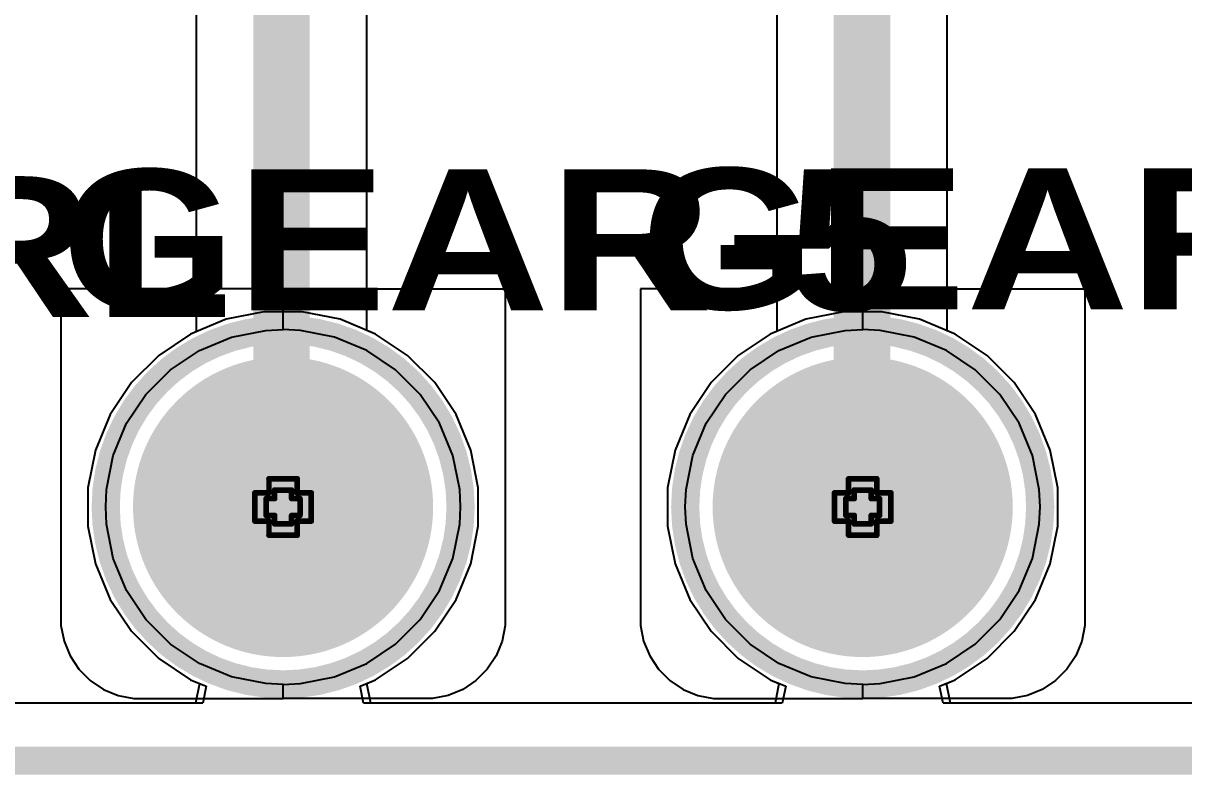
# Model space of a CAD drawing. Header units: inches. Extents: x -5 to 230, y -4 to 159.
# Drawn here: x 46.46 to 56.92, y -3.62 to 3.15 of the extents above; entities that cross this region are included whole.
import ezdxf

# ---------------------------------------------------------------- set-up
doc = ezdxf.new("R2010")
doc.units = ezdxf.units.IN
for name, color, linetype in [('Board Outline', 216, 'Continuous'), ('Bottom Layer', 5, 'Continuous'), ('Bottom Solder', 6, 'Continuous'), ('Drill Drawing', 1, 'Continuous'), ('Layer 1', 16, 'Continuous'), ('Layer 2', 76, 'Continuous'), ('Multi-Layer', 9, 'Continuous'), ('Pad Holes', 156, 'Continuous'), ('Top Layer', 1, 'Continuous'), ('Top Overlay', 2, 'Continuous'), ('Top Solder', 216, 'Continuous')]:
    doc.layers.add(name, color=color, linetype=linetype)
doc.styles.add('Arial Black_Bold', font='', dxfattribs={"height": 0.2})
doc.styles.get('Arial Black_Bold').set_extended_font_data('Arial Black', bold=True)

# ---------------------------------------------------------------- blocks, each defined once
blk = doc.blocks.new('0_5___T____P___8')
at = {"layer": 'Bottom Layer'}
h = blk.add_hatch(color=5, dxfattribs=at)
edge = h.paths.add_edge_path()
edge.add_arc((0, 0), 1.25, 0, 360)
at = {"layer": 'Bottom Solder'}
h = blk.add_hatch(color=6, dxfattribs=at)
edge = h.paths.add_edge_path()
edge.add_arc((0, 0), 1.352, 0, 360)
at = {"layer": 'Layer 1'}
h = blk.add_hatch(color=16, dxfattribs=at)
edge = h.paths.add_edge_path()
edge.add_arc((0, 0), 1.25, 0, 360)
at = {"layer": 'Layer 2'}
h = blk.add_hatch(color=76, dxfattribs=at)
edge = h.paths.add_edge_path()
edge.add_arc((0, 0), 1.25, 0, 360)
at = {"layer": 'Multi-Layer'}
h = blk.add_hatch(color=9, dxfattribs=at)
edge = h.paths.add_edge_path()
edge.add_arc((0, 0), 1.25, 0, 360)
at = {"layer": 'Pad Holes'}
h = blk.add_hatch(color=7, dxfattribs=at)
edge = h.paths.add_edge_path()
edge.add_arc((0, 0), 0.75, 0, 360)
at = {"layer": 'Top Layer'}
h = blk.add_hatch(color=1, dxfattribs=at)
edge = h.paths.add_edge_path()
edge.add_arc((0, 0), 1.25, 0, 360)
at = {"layer": 'Top Solder'}
h = blk.add_hatch(color=216, dxfattribs=at)
edge = h.paths.add_edge_path()
edge.add_arc((0, 0), 1.352, 0, 360)
blk = doc.blocks.new('0_5___T____P___9')
at = {"layer": 'Bottom Layer'}
h = blk.add_hatch(color=5, dxfattribs=at)
edge = h.paths.add_edge_path()
edge.add_arc((0, 0), 1.25, 0, 360)
at = {"layer": 'Bottom Solder'}
h = blk.add_hatch(color=6, dxfattribs=at)
edge = h.paths.add_edge_path()
edge.add_arc((0, 0), 1.352, 0, 360)
at = {"layer": 'Layer 1'}
h = blk.add_hatch(color=16, dxfattribs=at)
edge = h.paths.add_edge_path()
edge.add_arc((0, 0), 1.25, 0, 360)
at = {"layer": 'Layer 2'}
h = blk.add_hatch(color=76, dxfattribs=at)
edge = h.paths.add_edge_path()
edge.add_arc((0, 0), 1.25, 0, 360)
at = {"layer": 'Multi-Layer'}
h = blk.add_hatch(color=9, dxfattribs=at)
edge = h.paths.add_edge_path()
edge.add_arc((0, 0), 1.25, 0, 360)
at = {"layer": 'Pad Holes'}
h = blk.add_hatch(color=7, dxfattribs=at)
edge = h.paths.add_edge_path()
edge.add_arc((0, 0), 0.75, 0, 360)
at = {"layer": 'Top Layer'}
h = blk.add_hatch(color=1, dxfattribs=at)
edge = h.paths.add_edge_path()
edge.add_arc((0, 0), 1.25, 0, 360)
at = {"layer": 'Top Solder'}
h = blk.add_hatch(color=216, dxfattribs=at)
edge = h.paths.add_edge_path()
edge.add_arc((0, 0), 1.352, 0, 360)

msp = doc.modelspace()

# ---------------------------------------------------------------- linework, layer by layer
at = {"layer": 'Board Outline'}
msp.add_lwpolyline([(-0.452, -3.491, 0.254, 0.254, 0), (93.452, -3.491, 0.254, 0.254, 0)], format="xyseb", dxfattribs=at)
at = {"layer": 'Bottom Layer'}
for p, q in [((48.629, 0.553), (48.289, 0.486)), ((48.975, 0.553), (48.629, 0.553)), ((49.315, 0.486), (48.975, 0.553)), ((53.851, 0.553), (53.511, 0.486)), ((54.197, 0.553), (53.851, 0.553)), ((54.537, 0.486), (54.197, 0.553)), ((48.289, 0.486), (47.969, 0.353)), ((49.635, 0.353), (49.315, 0.486)), ((53.511, 0.486), (53.191, 0.353)), ((54.857, 0.353), (54.537, 0.486)), ((47.969, 0.353), (47.682, 0.161)), ((49.923, 0.161), (49.635, 0.353)), ((53.191, 0.353), (52.903, 0.161)), ((55.145, 0.161), (54.857, 0.353)), ((47.682, 0.161), (47.437, -0.084)), ((50.168, -0.084), (49.923, 0.161)), ((52.903, 0.161), (52.659, -0.084)), ((55.39, -0.084), (55.145, 0.161)), ((47.437, -0.084), (47.244, -0.372)), ((50.36, -0.372), (50.168, -0.084)), ((52.659, -0.084), (52.466, -0.372)), ((55.582, -0.372), (55.39, -0.084)), ((47.244, -0.372), (47.112, -0.692)), ((50.493, -0.692), (50.36, -0.372)), ((52.466, -0.372), (52.334, -0.692)), ((55.714, -0.692), (55.582, -0.372)), ((47.112, -0.692), (47.044, -1.032)), ((50.56, -1.032), (50.493, -0.692)), ((52.334, -0.692), (52.266, -1.032)), ((55.782, -1.032), (55.714, -0.692)), ((47.044, -1.032), (47.044, -1.378)), ((50.56, -1.378), (50.56, -1.032)), ((52.266, -1.032), (52.266, -1.378)), ((55.782, -1.378), (55.782, -1.032)), ((47.044, -1.378), (47.112, -1.718)), ((50.493, -1.718), (50.56, -1.378)), ((52.266, -1.378), (52.334, -1.718)), ((55.714, -1.718), (55.782, -1.378)), ((47.112, -1.718), (47.244, -2.038)), ((50.36, -2.038), (50.493, -1.718)), ((52.334, -1.718), (52.466, -2.038)), ((55.582, -2.038), (55.714, -1.718)), ((47.244, -2.038), (47.437, -2.325)), ((50.168, -2.325), (50.36, -2.038)), ((52.466, -2.038), (52.659, -2.325)), ((55.39, -2.325), (55.582, -2.038)), ((47.437, -2.325), (47.682, -2.57)), ((49.923, -2.57), (50.168, -2.325)), ((52.659, -2.325), (52.903, -2.57)), ((55.145, -2.57), (55.39, -2.325)), ((47.682, -2.57), (47.969, -2.763)), ((49.635, -2.763), (49.923, -2.57)), ((52.903, -2.57), (53.191, -2.763)), ((54.857, -2.763), (55.145, -2.57)), ((47.969, -2.763), (48.048, -2.795)), ((48.048, -2.795), (48.012, -2.973)), ((49.557, -2.795), (49.635, -2.763)), ((49.592, -2.973), (49.557, -2.795)), ((53.191, -2.763), (53.269, -2.795)), ((53.269, -2.795), (53.234, -2.973)), ((54.779, -2.795), (54.857, -2.763)), ((54.814, -2.973), (54.779, -2.795)), ((48.012, -2.973), (44.363, -2.973)), ((53.234, -2.973), (49.592, -2.973)), ((58.47, -2.973), (54.814, -2.973))]:
    msp.add_line(p, q, dxfattribs=at)
at = {"layer": 'Drill Drawing'}
for points in [[(48.675, -1.078, 0.0508, 0.0508, 0), (48.675, -0.951, 0.0508, 0.0508, 0)], [(48.675, -0.951, 0.0508, 0.0508, 0), (48.929, -0.951, 0.0508, 0.0508, 0)], [(48.929, -1.078, 0.0508, 0.0508, 0), (48.929, -0.951, 0.0508, 0.0508, 0)], [(53.897, -1.078, 0.0508, 0.0508, 0), (53.897, -0.951, 0.0508, 0.0508, 0)], [(53.897, -0.951, 0.0508, 0.0508, 0), (54.151, -0.951, 0.0508, 0.0508, 0)], [(54.151, -1.078, 0.0508, 0.0508, 0), (54.151, -0.951, 0.0508, 0.0508, 0)], [(48.726, -1.129, 0.0508, 0.0508, 0), (48.726, -1.052, 0.0508, 0.0508, 0)], [(48.726, -1.052, 0.0508, 0.0508, 0), (48.878, -1.052, 0.0508, 0.0508, 0)], [(48.878, -1.129, 0.0508, 0.0508, 0), (48.878, -1.052, 0.0508, 0.0508, 0)], [(53.948, -1.129, 0.0508, 0.0508, 0), (53.948, -1.052, 0.0508, 0.0508, 0)], [(53.948, -1.052, 0.0508, 0.0508, 0), (54.1, -1.052, 0.0508, 0.0508, 0)], [(54.1, -1.129, 0.0508, 0.0508, 0), (54.1, -1.052, 0.0508, 0.0508, 0)], [(48.548, -1.332, 0.0508, 0.0508, 0), (48.548, -1.078, 0.0508, 0.0508, 0)], [(48.548, -1.078, 0.0508, 0.0508, 0), (48.675, -1.078, 0.0508, 0.0508, 0)], [(48.65, -1.281, 0.0508, 0.0508, 0), (48.65, -1.129, 0.0508, 0.0508, 0)], [(48.65, -1.129, 0.0508, 0.0508, 0), (48.726, -1.129, 0.0508, 0.0508, 0)], [(48.878, -1.129, 0.0508, 0.0508, 0), (48.955, -1.129, 0.0508, 0.0508, 0)], [(48.929, -1.078, 0.0508, 0.0508, 0), (49.056, -1.078, 0.0508, 0.0508, 0)], [(48.955, -1.281, 0.0508, 0.0508, 0), (48.955, -1.129, 0.0508, 0.0508, 0)], [(49.056, -1.332, 0.0508, 0.0508, 0), (49.056, -1.078, 0.0508, 0.0508, 0)], [(53.77, -1.332, 0.0508, 0.0508, 0), (53.77, -1.078, 0.0508, 0.0508, 0)], [(53.77, -1.078, 0.0508, 0.0508, 0), (53.897, -1.078, 0.0508, 0.0508, 0)], [(53.872, -1.281, 0.0508, 0.0508, 0), (53.872, -1.129, 0.0508, 0.0508, 0)], [(53.872, -1.129, 0.0508, 0.0508, 0), (53.948, -1.129, 0.0508, 0.0508, 0)], [(54.1, -1.129, 0.0508, 0.0508, 0), (54.176, -1.129, 0.0508, 0.0508, 0)], [(54.151, -1.078, 0.0508, 0.0508, 0), (54.278, -1.078, 0.0508, 0.0508, 0)], [(54.176, -1.281, 0.0508, 0.0508, 0), (54.176, -1.129, 0.0508, 0.0508, 0)], [(54.278, -1.332, 0.0508, 0.0508, 0), (54.278, -1.078, 0.0508, 0.0508, 0)], [(48.548, -1.332, 0.0508, 0.0508, 0), (48.675, -1.332, 0.0508, 0.0508, 0)], [(48.65, -1.281, 0.0508, 0.0508, 0), (48.726, -1.281, 0.0508, 0.0508, 0)], [(48.675, -1.459, 0.0508, 0.0508, 0), (48.675, -1.332, 0.0508, 0.0508, 0)], [(48.726, -1.357, 0.0508, 0.0508, 0), (48.726, -1.281, 0.0508, 0.0508, 0)], [(48.726, -1.357, 0.0508, 0.0508, 0), (48.878, -1.357, 0.0508, 0.0508, 0)], [(48.878, -1.281, 0.0508, 0.0508, 0), (48.955, -1.281, 0.0508, 0.0508, 0)], [(48.878, -1.357, 0.0508, 0.0508, 0), (48.878, -1.281, 0.0508, 0.0508, 0)], [(48.929, -1.332, 0.0508, 0.0508, 0), (49.056, -1.332, 0.0508, 0.0508, 0)], [(48.929, -1.459, 0.0508, 0.0508, 0), (48.929, -1.332, 0.0508, 0.0508, 0)], [(53.77, -1.332, 0.0508, 0.0508, 0), (53.897, -1.332, 0.0508, 0.0508, 0)], [(53.872, -1.281, 0.0508, 0.0508, 0), (53.948, -1.281, 0.0508, 0.0508, 0)], [(53.897, -1.459, 0.0508, 0.0508, 0), (53.897, -1.332, 0.0508, 0.0508, 0)], [(53.948, -1.357, 0.0508, 0.0508, 0), (53.948, -1.281, 0.0508, 0.0508, 0)], [(53.948, -1.357, 0.0508, 0.0508, 0), (54.1, -1.357, 0.0508, 0.0508, 0)], [(54.1, -1.281, 0.0508, 0.0508, 0), (54.176, -1.281, 0.0508, 0.0508, 0)], [(54.1, -1.357, 0.0508, 0.0508, 0), (54.1, -1.281, 0.0508, 0.0508, 0)], [(54.151, -1.332, 0.0508, 0.0508, 0), (54.278, -1.332, 0.0508, 0.0508, 0)], [(54.151, -1.459, 0.0508, 0.0508, 0), (54.151, -1.332, 0.0508, 0.0508, 0)], [(48.675, -1.459, 0.0508, 0.0508, 0), (48.929, -1.459, 0.0508, 0.0508, 0)], [(53.897, -1.459, 0.0508, 0.0508, 0), (54.151, -1.459, 0.0508, 0.0508, 0)]]:
    msp.add_lwpolyline(points, format="xyseb", dxfattribs=at)
for points in [[(48.662, -0.951, 0.0254, 0.0254, 1), (48.688, -0.951, 0.0254, 0.0254, 1)], [(48.662, -0.951, 0.0254, 0.0254, 1), (48.688, -0.951, 0.0254, 0.0254, 1)], [(48.916, -0.951, 0.0254, 0.0254, 1), (48.942, -0.951, 0.0254, 0.0254, 1)], [(48.916, -0.951, 0.0254, 0.0254, 1), (48.942, -0.951, 0.0254, 0.0254, 1)], [(53.884, -0.951, 0.0254, 0.0254, 1), (53.91, -0.951, 0.0254, 0.0254, 1)], [(53.884, -0.951, 0.0254, 0.0254, 1), (53.91, -0.951, 0.0254, 0.0254, 1)], [(54.138, -0.951, 0.0254, 0.0254, 1), (54.164, -0.951, 0.0254, 0.0254, 1)], [(54.138, -0.951, 0.0254, 0.0254, 1), (54.164, -0.951, 0.0254, 0.0254, 1)], [(48.713, -1.052, 0.0254, 0.0254, 1), (48.739, -1.052, 0.0254, 0.0254, 1)], [(48.713, -1.052, 0.0254, 0.0254, 1), (48.739, -1.052, 0.0254, 0.0254, 1)], [(48.866, -1.052, 0.0254, 0.0254, 1), (48.891, -1.052, 0.0254, 0.0254, 1)], [(48.866, -1.052, 0.0254, 0.0254, 1), (48.891, -1.052, 0.0254, 0.0254, 1)], [(53.935, -1.052, 0.0254, 0.0254, 1), (53.961, -1.052, 0.0254, 0.0254, 1)], [(53.935, -1.052, 0.0254, 0.0254, 1), (53.961, -1.052, 0.0254, 0.0254, 1)], [(54.088, -1.052, 0.0254, 0.0254, 1), (54.113, -1.052, 0.0254, 0.0254, 1)], [(54.088, -1.052, 0.0254, 0.0254, 1), (54.113, -1.052, 0.0254, 0.0254, 1)], [(48.535, -1.078, 0.0254, 0.0254, 1), (48.561, -1.078, 0.0254, 0.0254, 1)], [(48.535, -1.078, 0.0254, 0.0254, 1), (48.561, -1.078, 0.0254, 0.0254, 1)], [(48.637, -1.129, 0.0254, 0.0254, 1), (48.662, -1.129, 0.0254, 0.0254, 1)], [(48.637, -1.129, 0.0254, 0.0254, 1), (48.662, -1.129, 0.0254, 0.0254, 1)], [(48.662, -1.078, 0.0254, 0.0254, 1), (48.688, -1.078, 0.0254, 0.0254, 1)], [(48.662, -1.078, 0.0254, 0.0254, 1), (48.688, -1.078, 0.0254, 0.0254, 1)], [(48.713, -1.129, 0.0254, 0.0254, 1), (48.739, -1.129, 0.0254, 0.0254, 1)], [(48.713, -1.129, 0.0254, 0.0254, 1), (48.739, -1.129, 0.0254, 0.0254, 1)], [(48.866, -1.129, 0.0254, 0.0254, 1), (48.891, -1.129, 0.0254, 0.0254, 1)], [(48.866, -1.129, 0.0254, 0.0254, 1), (48.891, -1.129, 0.0254, 0.0254, 1)], [(48.916, -1.078, 0.0254, 0.0254, 1), (48.942, -1.078, 0.0254, 0.0254, 1)], [(48.916, -1.078, 0.0254, 0.0254, 1), (48.942, -1.078, 0.0254, 0.0254, 1)], [(48.942, -1.129, 0.0254, 0.0254, 1), (48.967, -1.129, 0.0254, 0.0254, 1)], [(48.942, -1.129, 0.0254, 0.0254, 1), (48.967, -1.129, 0.0254, 0.0254, 1)], [(49.043, -1.078, 0.0254, 0.0254, 1), (49.069, -1.078, 0.0254, 0.0254, 1)], [(49.043, -1.078, 0.0254, 0.0254, 1), (49.069, -1.078, 0.0254, 0.0254, 1)], [(53.757, -1.078, 0.0254, 0.0254, 1), (53.783, -1.078, 0.0254, 0.0254, 1)], [(53.757, -1.078, 0.0254, 0.0254, 1), (53.783, -1.078, 0.0254, 0.0254, 1)], [(53.859, -1.129, 0.0254, 0.0254, 1), (53.884, -1.129, 0.0254, 0.0254, 1)], [(53.859, -1.129, 0.0254, 0.0254, 1), (53.884, -1.129, 0.0254, 0.0254, 1)], [(53.884, -1.078, 0.0254, 0.0254, 1), (53.91, -1.078, 0.0254, 0.0254, 1)], [(53.884, -1.078, 0.0254, 0.0254, 1), (53.91, -1.078, 0.0254, 0.0254, 1)], [(53.935, -1.129, 0.0254, 0.0254, 1), (53.961, -1.129, 0.0254, 0.0254, 1)], [(53.935, -1.129, 0.0254, 0.0254, 1), (53.961, -1.129, 0.0254, 0.0254, 1)], [(54.088, -1.129, 0.0254, 0.0254, 1), (54.113, -1.129, 0.0254, 0.0254, 1)], [(54.088, -1.129, 0.0254, 0.0254, 1), (54.113, -1.129, 0.0254, 0.0254, 1)], [(54.138, -1.078, 0.0254, 0.0254, 1), (54.164, -1.078, 0.0254, 0.0254, 1)], [(54.138, -1.078, 0.0254, 0.0254, 1), (54.164, -1.078, 0.0254, 0.0254, 1)], [(54.164, -1.129, 0.0254, 0.0254, 1), (54.189, -1.129, 0.0254, 0.0254, 1)], [(54.164, -1.129, 0.0254, 0.0254, 1), (54.189, -1.129, 0.0254, 0.0254, 1)], [(54.265, -1.078, 0.0254, 0.0254, 1), (54.291, -1.078, 0.0254, 0.0254, 1)], [(54.265, -1.078, 0.0254, 0.0254, 1), (54.291, -1.078, 0.0254, 0.0254, 1)], [(48.535, -1.332, 0.0254, 0.0254, 1), (48.561, -1.332, 0.0254, 0.0254, 1)], [(48.535, -1.332, 0.0254, 0.0254, 1), (48.561, -1.332, 0.0254, 0.0254, 1)], [(48.637, -1.281, 0.0254, 0.0254, 1), (48.662, -1.281, 0.0254, 0.0254, 1)], [(48.637, -1.281, 0.0254, 0.0254, 1), (48.662, -1.281, 0.0254, 0.0254, 1)], [(48.662, -1.332, 0.0254, 0.0254, 1), (48.688, -1.332, 0.0254, 0.0254, 1)], [(48.662, -1.332, 0.0254, 0.0254, 1), (48.688, -1.332, 0.0254, 0.0254, 1)], [(48.713, -1.281, 0.0254, 0.0254, 1), (48.739, -1.281, 0.0254, 0.0254, 1)], [(48.713, -1.281, 0.0254, 0.0254, 1), (48.739, -1.281, 0.0254, 0.0254, 1)], [(48.713, -1.357, 0.0254, 0.0254, 1), (48.739, -1.357, 0.0254, 0.0254, 1)], [(48.713, -1.357, 0.0254, 0.0254, 1), (48.739, -1.357, 0.0254, 0.0254, 1)], [(48.866, -1.281, 0.0254, 0.0254, 1), (48.891, -1.281, 0.0254, 0.0254, 1)], [(48.866, -1.281, 0.0254, 0.0254, 1), (48.891, -1.281, 0.0254, 0.0254, 1)], [(48.866, -1.357, 0.0254, 0.0254, 1), (48.891, -1.357, 0.0254, 0.0254, 1)], [(48.866, -1.357, 0.0254, 0.0254, 1), (48.891, -1.357, 0.0254, 0.0254, 1)], [(48.916, -1.332, 0.0254, 0.0254, 1), (48.942, -1.332, 0.0254, 0.0254, 1)], [(48.916, -1.332, 0.0254, 0.0254, 1), (48.942, -1.332, 0.0254, 0.0254, 1)], [(48.942, -1.281, 0.0254, 0.0254, 1), (48.967, -1.281, 0.0254, 0.0254, 1)], [(48.942, -1.281, 0.0254, 0.0254, 1), (48.967, -1.281, 0.0254, 0.0254, 1)], [(49.043, -1.332, 0.0254, 0.0254, 1), (49.069, -1.332, 0.0254, 0.0254, 1)], [(49.043, -1.332, 0.0254, 0.0254, 1), (49.069, -1.332, 0.0254, 0.0254, 1)], [(53.757, -1.332, 0.0254, 0.0254, 1), (53.783, -1.332, 0.0254, 0.0254, 1)], [(53.757, -1.332, 0.0254, 0.0254, 1), (53.783, -1.332, 0.0254, 0.0254, 1)], [(53.859, -1.281, 0.0254, 0.0254, 1), (53.884, -1.281, 0.0254, 0.0254, 1)], [(53.859, -1.281, 0.0254, 0.0254, 1), (53.884, -1.281, 0.0254, 0.0254, 1)], [(53.884, -1.332, 0.0254, 0.0254, 1), (53.91, -1.332, 0.0254, 0.0254, 1)], [(53.884, -1.332, 0.0254, 0.0254, 1), (53.91, -1.332, 0.0254, 0.0254, 1)], [(53.935, -1.281, 0.0254, 0.0254, 1), (53.961, -1.281, 0.0254, 0.0254, 1)], [(53.935, -1.281, 0.0254, 0.0254, 1), (53.961, -1.281, 0.0254, 0.0254, 1)], [(53.935, -1.357, 0.0254, 0.0254, 1), (53.961, -1.357, 0.0254, 0.0254, 1)], [(53.935, -1.357, 0.0254, 0.0254, 1), (53.961, -1.357, 0.0254, 0.0254, 1)], [(54.088, -1.281, 0.0254, 0.0254, 1), (54.113, -1.281, 0.0254, 0.0254, 1)], [(54.088, -1.281, 0.0254, 0.0254, 1), (54.113, -1.281, 0.0254, 0.0254, 1)], [(54.088, -1.357, 0.0254, 0.0254, 1), (54.113, -1.357, 0.0254, 0.0254, 1)], [(54.088, -1.357, 0.0254, 0.0254, 1), (54.113, -1.357, 0.0254, 0.0254, 1)], [(54.138, -1.332, 0.0254, 0.0254, 1), (54.164, -1.332, 0.0254, 0.0254, 1)], [(54.138, -1.332, 0.0254, 0.0254, 1), (54.164, -1.332, 0.0254, 0.0254, 1)], [(54.164, -1.281, 0.0254, 0.0254, 1), (54.189, -1.281, 0.0254, 0.0254, 1)], [(54.164, -1.281, 0.0254, 0.0254, 1), (54.189, -1.281, 0.0254, 0.0254, 1)], [(54.265, -1.332, 0.0254, 0.0254, 1), (54.291, -1.332, 0.0254, 0.0254, 1)], [(54.265, -1.332, 0.0254, 0.0254, 1), (54.291, -1.332, 0.0254, 0.0254, 1)], [(48.662, -1.459, 0.0254, 0.0254, 1), (48.688, -1.459, 0.0254, 0.0254, 1)], [(48.662, -1.459, 0.0254, 0.0254, 1), (48.688, -1.459, 0.0254, 0.0254, 1)], [(48.916, -1.459, 0.0254, 0.0254, 1), (48.942, -1.459, 0.0254, 0.0254, 1)], [(48.916, -1.459, 0.0254, 0.0254, 1), (48.942, -1.459, 0.0254, 0.0254, 1)], [(53.884, -1.459, 0.0254, 0.0254, 1), (53.91, -1.459, 0.0254, 0.0254, 1)], [(53.884, -1.459, 0.0254, 0.0254, 1), (53.91, -1.459, 0.0254, 0.0254, 1)], [(54.138, -1.459, 0.0254, 0.0254, 1), (54.164, -1.459, 0.0254, 0.0254, 1)], [(54.138, -1.459, 0.0254, 0.0254, 1), (54.164, -1.459, 0.0254, 0.0254, 1)]]:
    msp.add_lwpolyline(points, format="xyseb", close=True, dxfattribs=at)
at = {"layer": 'Layer 1'}
for p, q in [((48.629, 0.553), (48.289, 0.486)), ((48.975, 0.553), (48.629, 0.553)), ((49.315, 0.486), (48.975, 0.553)), ((53.851, 0.553), (53.511, 0.486)), ((54.197, 0.553), (53.851, 0.553)), ((54.537, 0.486), (54.197, 0.553)), ((48.289, 0.486), (47.969, 0.353)), ((49.635, 0.353), (49.315, 0.486)), ((53.511, 0.486), (53.191, 0.353)), ((54.857, 0.353), (54.537, 0.486)), ((47.969, 0.353), (47.682, 0.161)), ((49.923, 0.161), (49.635, 0.353)), ((53.191, 0.353), (52.903, 0.161)), ((55.145, 0.161), (54.857, 0.353)), ((47.682, 0.161), (47.437, -0.084)), ((50.168, -0.084), (49.923, 0.161)), ((52.903, 0.161), (52.659, -0.084)), ((55.39, -0.084), (55.145, 0.161)), ((47.437, -0.084), (47.244, -0.372)), ((50.36, -0.372), (50.168, -0.084)), ((52.659, -0.084), (52.466, -0.372)), ((55.582, -0.372), (55.39, -0.084)), ((47.244, -0.372), (47.112, -0.692)), ((50.493, -0.692), (50.36, -0.372)), ((52.466, -0.372), (52.334, -0.692)), ((55.714, -0.692), (55.582, -0.372)), ((47.112, -0.692), (47.044, -1.032)), ((50.56, -1.032), (50.493, -0.692)), ((52.334, -0.692), (52.266, -1.032)), ((55.782, -1.032), (55.714, -0.692)), ((47.044, -1.032), (47.044, -1.378)), ((50.56, -1.378), (50.56, -1.032)), ((52.266, -1.032), (52.266, -1.378)), ((55.782, -1.378), (55.782, -1.032)), ((47.044, -1.378), (47.112, -1.718)), ((50.493, -1.718), (50.56, -1.378)), ((52.266, -1.378), (52.334, -1.718)), ((55.714, -1.718), (55.782, -1.378)), ((47.112, -1.718), (47.244, -2.038)), ((50.36, -2.038), (50.493, -1.718)), ((52.334, -1.718), (52.466, -2.038)), ((55.582, -2.038), (55.714, -1.718)), ((47.244, -2.038), (47.437, -2.325)), ((50.168, -2.325), (50.36, -2.038)), ((52.466, -2.038), (52.659, -2.325)), ((55.39, -2.325), (55.582, -2.038)), ((47.437, -2.325), (47.682, -2.57)), ((49.923, -2.57), (50.168, -2.325)), ((52.659, -2.325), (52.903, -2.57)), ((55.145, -2.57), (55.39, -2.325)), ((47.682, -2.57), (47.969, -2.763)), ((49.635, -2.763), (49.923, -2.57)), ((52.903, -2.57), (53.191, -2.763)), ((54.857, -2.763), (55.145, -2.57)), ((47.969, -2.763), (48.048, -2.795)), ((48.048, -2.795), (48.012, -2.973)), ((49.557, -2.795), (49.635, -2.763)), ((49.592, -2.973), (49.557, -2.795)), ((53.191, -2.763), (53.269, -2.795)), ((53.269, -2.795), (53.234, -2.973)), ((54.779, -2.795), (54.857, -2.763)), ((54.814, -2.973), (54.779, -2.795)), ((48.012, -2.973), (44.363, -2.973)), ((53.234, -2.973), (49.592, -2.973)), ((58.47, -2.973), (54.814, -2.973))]:
    msp.add_line(p, q, dxfattribs=at)
at = {"layer": 'Layer 2'}
for p, q in [((48.629, 0.553), (48.289, 0.486)), ((48.975, 0.553), (48.629, 0.553)), ((49.315, 0.486), (48.975, 0.553)), ((53.851, 0.553), (53.511, 0.486)), ((54.197, 0.553), (53.851, 0.553)), ((54.537, 0.486), (54.197, 0.553)), ((48.289, 0.486), (47.969, 0.353)), ((49.635, 0.353), (49.315, 0.486)), ((53.511, 0.486), (53.191, 0.353)), ((54.857, 0.353), (54.537, 0.486)), ((47.969, 0.353), (47.682, 0.161)), ((49.923, 0.161), (49.635, 0.353)), ((53.191, 0.353), (52.903, 0.161)), ((55.145, 0.161), (54.857, 0.353)), ((47.682, 0.161), (47.437, -0.084)), ((50.168, -0.084), (49.923, 0.161)), ((52.903, 0.161), (52.659, -0.084)), ((55.39, -0.084), (55.145, 0.161)), ((47.437, -0.084), (47.244, -0.372)), ((50.36, -0.372), (50.168, -0.084)), ((52.659, -0.084), (52.466, -0.372)), ((55.582, -0.372), (55.39, -0.084)), ((47.244, -0.372), (47.112, -0.692)), ((50.493, -0.692), (50.36, -0.372)), ((52.466, -0.372), (52.334, -0.692)), ((55.714, -0.692), (55.582, -0.372)), ((47.112, -0.692), (47.044, -1.032)), ((50.56, -1.032), (50.493, -0.692)), ((52.334, -0.692), (52.266, -1.032)), ((55.782, -1.032), (55.714, -0.692)), ((47.044, -1.032), (47.044, -1.378)), ((50.56, -1.378), (50.56, -1.032)), ((52.266, -1.032), (52.266, -1.378)), ((55.782, -1.378), (55.782, -1.032)), ((47.044, -1.378), (47.112, -1.718)), ((50.493, -1.718), (50.56, -1.378)), ((52.266, -1.378), (52.334, -1.718)), ((55.714, -1.718), (55.782, -1.378)), ((47.112, -1.718), (47.244, -2.038)), ((50.36, -2.038), (50.493, -1.718)), ((52.334, -1.718), (52.466, -2.038)), ((55.582, -2.038), (55.714, -1.718)), ((47.244, -2.038), (47.437, -2.325)), ((50.168, -2.325), (50.36, -2.038)), ((52.466, -2.038), (52.659, -2.325)), ((55.39, -2.325), (55.582, -2.038)), ((47.437, -2.325), (47.682, -2.57)), ((49.923, -2.57), (50.168, -2.325)), ((52.659, -2.325), (52.903, -2.57)), ((55.145, -2.57), (55.39, -2.325)), ((47.682, -2.57), (47.969, -2.763)), ((49.635, -2.763), (49.923, -2.57)), ((52.903, -2.57), (53.191, -2.763)), ((54.857, -2.763), (55.145, -2.57)), ((47.969, -2.763), (48.048, -2.795)), ((48.048, -2.795), (48.012, -2.973)), ((49.557, -2.795), (49.635, -2.763)), ((49.592, -2.973), (49.557, -2.795)), ((53.191, -2.763), (53.269, -2.795)), ((53.269, -2.795), (53.234, -2.973)), ((54.779, -2.795), (54.857, -2.763)), ((54.814, -2.973), (54.779, -2.795)), ((48.012, -2.973), (44.363, -2.973)), ((53.234, -2.973), (49.592, -2.973)), ((58.47, -2.973), (54.814, -2.973))]:
    msp.add_line(p, q, dxfattribs=at)
at = {"layer": 'Top Layer'}
for p, q in [((48.02, 7.826), (48.02, 0.374)), ((49.557, 0.385), (49.557, 7.826)), ((53.249, 7.826), (53.249, 0.377)), ((54.786, 0.382), (54.786, 7.826)), ((47.969, 0.353), (47.682, 0.161)), ((48.02, 0.374), (47.969, 0.353)), ((49.635, 0.353), (49.557, 0.385)), ((49.923, 0.161), (49.635, 0.353)), ((53.191, 0.353), (52.903, 0.161)), ((53.249, 0.377), (53.191, 0.353)), ((54.857, 0.353), (54.786, 0.382)), ((55.145, 0.161), (54.857, 0.353)), ((47.682, 0.161), (47.437, -0.084)), ((50.168, -0.084), (49.923, 0.161)), ((52.903, 0.161), (52.659, -0.084)), ((55.39, -0.084), (55.145, 0.161)), ((47.437, -0.084), (47.244, -0.372)), ((50.36, -0.372), (50.168, -0.084)), ((52.659, -0.084), (52.466, -0.372)), ((55.582, -0.372), (55.39, -0.084)), ((47.244, -0.372), (47.112, -0.692)), ((50.493, -0.692), (50.36, -0.372)), ((52.466, -0.372), (52.334, -0.692)), ((55.714, -0.692), (55.582, -0.372)), ((47.112, -0.692), (47.044, -1.032)), ((50.56, -1.032), (50.493, -0.692)), ((52.334, -0.692), (52.266, -1.032)), ((55.782, -1.032), (55.714, -0.692)), ((47.044, -1.032), (47.044, -1.378)), ((50.56, -1.378), (50.56, -1.032)), ((52.266, -1.032), (52.266, -1.378)), ((55.782, -1.378), (55.782, -1.032)), ((47.044, -1.378), (47.112, -1.718)), ((50.493, -1.718), (50.56, -1.378)), ((52.266, -1.378), (52.334, -1.718)), ((55.714, -1.718), (55.782, -1.378)), ((47.112, -1.718), (47.244, -2.038)), ((50.36, -2.038), (50.493, -1.718)), ((52.334, -1.718), (52.466, -2.038)), ((55.582, -2.038), (55.714, -1.718)), ((47.244, -2.038), (47.437, -2.325)), ((50.168, -2.325), (50.36, -2.038)), ((52.466, -2.038), (52.659, -2.325)), ((55.39, -2.325), (55.582, -2.038)), ((47.437, -2.325), (47.682, -2.57)), ((49.923, -2.57), (50.168, -2.325)), ((52.659, -2.325), (52.903, -2.57)), ((55.145, -2.57), (55.39, -2.325)), ((47.682, -2.57), (47.969, -2.763)), ((49.635, -2.763), (49.923, -2.57)), ((52.903, -2.57), (53.191, -2.763)), ((54.857, -2.763), (55.145, -2.57)), ((47.969, -2.763), (48.109, -2.82)), ((48.109, -2.82), (48.079, -2.973)), ((49.495, -2.82), (49.635, -2.763)), ((49.526, -2.973), (49.495, -2.82)), ((53.191, -2.763), (53.331, -2.82)), ((53.331, -2.82), (53.3, -2.973)), ((54.717, -2.82), (54.857, -2.763)), ((54.748, -2.973), (54.717, -2.82)), ((48.079, -2.973), (44.297, -2.973)), ((53.3, -2.973), (49.526, -2.973)), ((58.536, -2.973), (54.748, -2.973))]:
    msp.add_line(p, q, dxfattribs=at)
for points in [[(48.789, -1.191, 0.508, 0.508, 0), (48.789, 8.796, 0.508, 0.508, 0)], [(54.018, -1.191, 0.508, 0.508, 0), (54.018, 8.796, 0.508, 0.508, 0)]]:
    msp.add_lwpolyline(points, format="xyseb", dxfattribs=at)
for points in [[(48.662, -1.191, 0.254, 0.254, 1), (48.916, -1.191, 0.254, 0.254, 1)], [(53.891, -1.191, 0.254, 0.254, 1), (54.145, -1.191, 0.254, 0.254, 1)]]:
    msp.add_lwpolyline(points, format="xyseb", close=True, dxfattribs=at)
at = {"layer": 'Top Overlay'}
for p, q in [((48.802, 0.76), (46.801, 0.76)), ((46.801, 0.76), (46.801, -2.202)), ((48.802, 0.394), (48.802, 0.76)), ((48.802, 0.76), (50.804, 0.76)), ((48.802, 0.394), (48.802, 0.76)), ((50.804, 0.76), (50.804, -2.202)), ((54.024, 0.76), (52.022, 0.76)), ((52.022, 0.76), (52.022, -2.202)), ((54.024, 0.394), (54.024, 0.76)), ((54.024, 0.76), (56.026, 0.76)), ((54.024, 0.394), (54.024, 0.76)), ((56.026, 0.76), (56.026, -2.202)), ((48.049, 0.205), (48.338, 0.325)), ((48.338, 0.325), (48.646, 0.386)), ((48.646, 0.386), (48.802, 0.394)), ((48.959, 0.386), (48.802, 0.394)), ((48.802, 0.394), (48.802, 0.394)), ((48.802, 0.394), (48.802, 0.394)), ((49.266, 0.325), (48.959, 0.386)), ((49.556, 0.205), (49.266, 0.325)), ((53.27, 0.205), (53.56, 0.325)), ((53.56, 0.325), (53.867, 0.386)), ((53.867, 0.386), (54.024, 0.394)), ((54.181, 0.386), (54.024, 0.394)), ((54.024, 0.394), (54.024, 0.394)), ((54.024, 0.394), (54.024, 0.394)), ((54.488, 0.325), (54.181, 0.386)), ((54.778, 0.205), (54.488, 0.325)), ((47.788, 0.031), (48.049, 0.205)), ((49.816, 0.031), (49.556, 0.205)), ((53.01, 0.031), (53.27, 0.205)), ((55.038, 0.031), (54.778, 0.205)), ((47.566, -0.191), (47.788, 0.031)), ((50.038, -0.191), (49.816, 0.031)), ((52.788, -0.191), (53.01, 0.031)), ((55.26, -0.191), (55.038, 0.031)), ((47.392, -0.451), (47.566, -0.191)), ((50.212, -0.451), (50.038, -0.191)), ((52.614, -0.451), (52.788, -0.191)), ((55.434, -0.451), (55.26, -0.191)), ((47.272, -0.741), (47.392, -0.451)), ((50.332, -0.741), (50.212, -0.451)), ((52.494, -0.741), (52.614, -0.451)), ((55.554, -0.741), (55.434, -0.451)), ((47.211, -1.048), (47.272, -0.741)), ((50.393, -1.048), (50.332, -0.741)), ((52.433, -1.048), (52.494, -0.741)), ((55.615, -1.048), (55.554, -0.741)), ((47.204, -1.205), (47.211, -1.048)), ((50.401, -1.205), (50.393, -1.048)), ((52.425, -1.205), (52.433, -1.048)), ((55.623, -1.205), (55.615, -1.048)), ((47.211, -1.361), (47.204, -1.205)), ((50.393, -1.361), (50.401, -1.205)), ((50.401, -1.205), (50.401, -1.205)), ((52.433, -1.361), (52.425, -1.205)), ((55.615, -1.361), (55.623, -1.205)), ((55.623, -1.205), (55.623, -1.205)), ((47.272, -1.669), (47.211, -1.361)), ((50.332, -1.669), (50.393, -1.361)), ((52.494, -1.669), (52.433, -1.361)), ((55.554, -1.669), (55.615, -1.361)), ((47.392, -1.958), (47.272, -1.669)), ((50.212, -1.958), (50.332, -1.669)), ((52.614, -1.958), (52.494, -1.669)), ((55.434, -1.958), (55.554, -1.669)), ((47.566, -2.219), (47.392, -1.958)), ((50.038, -2.219), (50.212, -1.958)), ((52.788, -2.219), (52.614, -1.958)), ((55.26, -2.219), (55.434, -1.958)), ((46.801, -2.202), (46.801, -2.274)), ((46.801, -2.274), (46.829, -2.414)), ((47.788, -2.441), (47.566, -2.219)), ((49.816, -2.441), (50.038, -2.219)), ((50.804, -2.274), (50.776, -2.414)), ((50.804, -2.202), (50.804, -2.274)), ((52.022, -2.202), (52.022, -2.274)), ((52.022, -2.274), (52.05, -2.414)), ((53.01, -2.441), (52.788, -2.219)), ((55.038, -2.441), (55.26, -2.219)), ((56.026, -2.274), (55.998, -2.414)), ((56.026, -2.202), (56.026, -2.274)), ((46.829, -2.414), (46.884, -2.547)), ((48.049, -2.615), (47.788, -2.441)), ((49.556, -2.615), (49.816, -2.441)), ((50.776, -2.414), (50.721, -2.547)), ((52.05, -2.414), (52.105, -2.547)), ((53.27, -2.615), (53.01, -2.441)), ((54.778, -2.615), (55.038, -2.441)), ((55.998, -2.414), (55.943, -2.547)), ((46.884, -2.547), (46.963, -2.666)), ((50.721, -2.547), (50.641, -2.666)), ((52.105, -2.547), (52.185, -2.666)), ((55.943, -2.547), (55.863, -2.666)), ((46.963, -2.666), (47.065, -2.768)), ((48.338, -2.735), (48.049, -2.615)), ((49.266, -2.735), (49.556, -2.615)), ((50.641, -2.666), (50.54, -2.768)), ((52.185, -2.666), (52.287, -2.768)), ((53.56, -2.735), (53.27, -2.615)), ((54.488, -2.735), (54.778, -2.615)), ((55.863, -2.666), (55.761, -2.768)), ((47.065, -2.768), (47.184, -2.848)), ((48.646, -2.796), (48.338, -2.735)), ((48.802, -2.803), (48.646, -2.796)), ((48.802, -2.803), (48.959, -2.796)), ((48.802, -2.93), (48.802, -2.803)), ((48.802, -2.93), (48.802, -2.803)), ((48.959, -2.796), (49.266, -2.735)), ((50.54, -2.768), (50.42, -2.848)), ((52.287, -2.768), (52.406, -2.848)), ((53.867, -2.796), (53.56, -2.735)), ((54.024, -2.803), (53.867, -2.796)), ((54.024, -2.803), (54.181, -2.796)), ((54.024, -2.93), (54.024, -2.803)), ((54.024, -2.93), (54.024, -2.803)), ((54.181, -2.796), (54.488, -2.735)), ((55.761, -2.768), (55.642, -2.848)), ((47.184, -2.848), (47.317, -2.902)), ((47.317, -2.902), (47.458, -2.93)), ((50.288, -2.902), (50.147, -2.93)), ((50.42, -2.848), (50.288, -2.902)), ((52.406, -2.848), (52.539, -2.902)), ((52.539, -2.902), (52.679, -2.93)), ((55.509, -2.902), (55.369, -2.93)), ((55.642, -2.848), (55.509, -2.902)), ((47.458, -2.93), (47.529, -2.93)), ((47.529, -2.93), (47.529, -2.93)), ((47.529, -2.93), (48.802, -2.93)), ((50.075, -2.93), (48.802, -2.93)), ((50.147, -2.93), (50.075, -2.93)), ((50.075, -2.93), (50.075, -2.93)), ((52.679, -2.93), (52.751, -2.93)), ((52.751, -2.93), (52.751, -2.93)), ((52.751, -2.93), (54.024, -2.93)), ((55.297, -2.93), (54.024, -2.93)), ((55.369, -2.93), (55.297, -2.93)), ((55.297, -2.93), (55.297, -2.93))]:
    msp.add_line(p, q, dxfattribs=at)
for points in [[(50.401, -1.205, 0.254, 0.254, 1), (47.204, -1.205, 0.254, 0.254, 1)], [(55.623, -1.205, 0.254, 0.254, 1), (52.425, -1.205, 0.254, 0.254, 1)], [(47.14, -1.205, 0.127, 0.127, 1), (47.267, -1.205, 0.127, 0.127, 1)], [(50.337, -1.205, 0.127, 0.127, 1), (50.464, -1.205, 0.127, 0.127, 1)], [(52.362, -1.205, 0.127, 0.127, 1), (52.489, -1.205, 0.127, 0.127, 1)], [(55.559, -1.205, 0.127, 0.127, 1), (55.686, -1.205, 0.127, 0.127, 1)]]:
    msp.add_lwpolyline(points, format="xyseb", close=True, dxfattribs=at)

# ---------------------------------------------------------------- block references
at = {"rotation": 90}
for name, p in [('0_5___T____P___8', (48.802, -1.205)), ('0_5___T____P___9', (54.024, -1.205))]:
    msp.add_blockref(name, p, dxfattribs=at)

# ---------------------------------------------------------------- texts
at = {"layer": 'Top Overlay', "style": 'Arial Black_Bold'}
for s, p in [('GEAR-5', (46.8, 0.567)), ('GEAR-4', (52.023, 0.577)), ('NETRL', (41.572, 0.506))]:
    msp.add_text(s, height=1.27, dxfattribs=at).set_placement(p)

doc.saveas('drawing.dxf')
